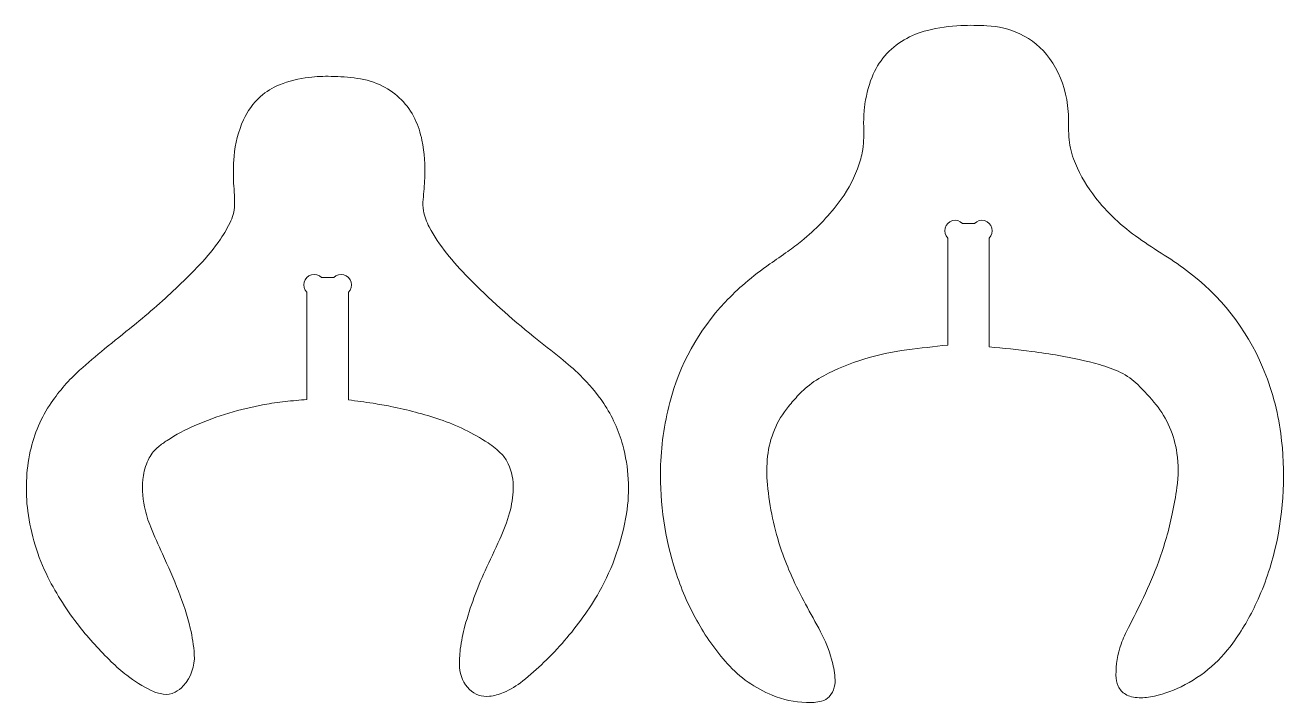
# Model space of a CAD drawing. Header units: millimetres. Extents: x -108 to 108, y -119 to 67.
# Drawn here: x -94.75 to -59.61, y 40.52 to 59.41 of the extents above; entities that cross this region are included whole.
import ezdxf

# ---------------------------------------------------------------- set-up
doc = ezdxf.new("R2010")
doc.units = ezdxf.units.MM
doc.header["$MEASUREMENT"] = 0
doc.layers.add('Capa 1', color=7, linetype='Continuous')

msp = doc.modelspace()

# ---------------------------------------------------------------- linework, layer by layer
at = {"layer": 'Capa 1', "color": 18, "lineweight": 9}
for points, knots in [([(-67.8794, 50.4413), (-67.8794, 50.4413), (-67.8795, 53.4745), (-67.8795, 53.4745), (-67.8795, 53.4745), (-67.8064, 53.5477), (-67.7778, 53.6543), (-67.8046, 53.7542), (-67.8046, 53.7542), (-67.8313, 53.8542), (-67.9094, 53.9322), (-68.0093, 53.959), (-68.0093, 53.959), (-68.1093, 53.9858), (-68.2159, 53.9572), (-68.289, 53.8841), (-68.289, 53.8841), (-68.289, 53.8841), (-68.6283, 53.8841), (-68.6283, 53.8841), (-68.6283, 53.8841), (-68.7015, 53.9572), (-68.8081, 53.9858), (-68.9081, 53.959), (-68.9081, 53.959), (-69.008, 53.9322), (-69.086, 53.8542), (-69.1128, 53.7542), (-69.1128, 53.7542), (-69.1396, 53.6543), (-69.111, 53.5477), (-69.0379, 53.4745), (-69.0379, 53.4745), (-69.0379, 53.4745), (-69.0379, 50.4905), (-69.0379, 50.4905), (-69.0379, 50.4905), (-69.4174, 50.4491), (-69.7966, 50.4041), (-70.1753, 50.3555), (-70.1753, 50.3555), (-70.5808, 50.3035), (-70.9811, 50.2179), (-71.3723, 50.0994), (-71.3723, 50.0994), (-71.761, 49.9817), (-72.1371, 49.8262), (-72.4954, 49.635), (-72.4954, 49.635), (-72.6819, 49.5355), (-72.8563, 49.415), (-73.0154, 49.2758), (-73.0154, 49.2758), (-73.078, 49.2211), (-73.1377, 49.1631), (-73.1943, 49.1021), (-73.1943, 49.1021), (-73.2907, 48.9981), (-73.3839, 48.8912), (-73.4737, 48.7815), (-73.4737, 48.7815), (-73.6365, 48.5828), (-73.7696, 48.3617), (-73.8691, 48.1249), (-73.8691, 48.1249), (-73.9672, 47.8913), (-74.0306, 47.6447), (-74.0572, 47.3927), (-74.0572, 47.3927), (-74.0851, 47.1283), (-74.087, 46.8619), (-74.0629, 46.5972), (-74.0629, 46.5972), (-74.0058, 45.9699), (-73.8736, 45.3519), (-73.6692, 44.7561), (-73.6692, 44.7561), (-73.5856, 44.5126), (-73.491, 44.273), (-73.3856, 44.0381), (-73.3856, 44.0381), (-73.2682, 43.7763), (-73.1401, 43.5194), (-73.0018, 43.268), (-73.0018, 43.268), (-72.8608, 43.012), (-72.7211, 42.7552), (-72.5828, 42.4977), (-72.5828, 42.4977), (-72.4519, 42.2541), (-72.3485, 41.9968), (-72.2744, 41.7304), (-72.2744, 41.7304), (-72.2282, 41.5643), (-72.1968, 41.3945), (-72.1806, 41.2228), (-72.1806, 41.2228), (-72.1719, 41.1316), (-72.1787, 41.0396), (-72.2005, 40.9506), (-72.2005, 40.9506), (-72.2247, 40.8522), (-72.2731, 40.7614), (-72.3412, 40.6864), (-72.3412, 40.6864), (-72.3977, 40.6242), (-72.4718, 40.5809), (-72.5536, 40.562), (-72.5536, 40.562), (-72.6929, 40.53), (-72.836, 40.5167), (-72.9788, 40.5226), (-72.9788, 40.5226), (-73.3055, 40.5359), (-73.6276, 40.6057), (-73.9306, 40.7286), (-73.9306, 40.7286), (-74.4071, 40.922), (-74.8333, 41.2217), (-75.1765, 41.6047), (-75.1765, 41.6047), (-75.5074, 41.974), (-75.7955, 42.3797), (-76.035, 42.814), (-76.035, 42.814), (-76.2765, 43.2519), (-76.4755, 43.7122), (-76.6289, 44.1882), (-76.6289, 44.1882), (-76.9248, 45.106), (-77.0651, 46.0671), (-77.0439, 47.0311), (-77.0439, 47.0311), (-77.0302, 47.6584), (-76.9436, 48.2821), (-76.7862, 48.8895), (-76.7862, 48.8895), (-76.5144, 49.9378), (-75.9824, 50.901), (-75.2401, 51.6894), (-75.2401, 51.6894), (-75.0649, 51.8755), (-74.8797, 52.0518), (-74.6853, 52.2178), (-74.6853, 52.2178), (-74.4642, 52.4065), (-74.2341, 52.5845), (-73.996, 52.7513), (-73.996, 52.7513), (-73.8288, 52.8684), (-73.6615, 52.9852), (-73.4939, 53.1018), (-73.4939, 53.1018), (-73.3606, 53.1946), (-73.2311, 53.2928), (-73.1057, 53.3961), (-73.1057, 53.3961), (-72.7286, 53.7066), (-72.3875, 54.0583), (-72.0885, 54.4446), (-72.0885, 54.4446), (-71.8641, 54.7346), (-71.6844, 55.0565), (-71.5553, 55.3997), (-71.5553, 55.3997), (-71.4999, 55.5468), (-71.4555, 55.6978), (-71.4224, 55.8515), (-71.4224, 55.8515), (-71.3974, 55.9675), (-71.3838, 56.0856), (-71.3818, 56.2042), (-71.3818, 56.2042), (-71.3793, 56.3546), (-71.3791, 56.5051), (-71.3811, 56.6556), (-71.3811, 56.6556), (-71.3832, 56.8061), (-71.3757, 56.9567), (-71.3587, 57.1064), (-71.3587, 57.1064), (-71.3256, 57.3985), (-71.2546, 57.6851), (-71.1476, 57.959), (-71.1476, 57.959), (-70.9766, 58.3967), (-70.6619, 58.7636), (-70.2554, 58.9993), (-70.2554, 58.9993), (-70.0522, 59.1171), (-69.8335, 59.206), (-69.6057, 59.2633), (-69.6057, 59.2633), (-69.2987, 59.3405), (-68.9844, 59.3858), (-68.6681, 59.3985), (-68.6681, 59.3985), (-68.4271, 59.4082), (-68.1858, 59.4067), (-67.945, 59.3942), (-67.945, 59.3942), (-67.6281, 59.3778), (-67.3172, 59.301), (-67.0291, 59.168), (-67.0291, 59.168), (-66.6968, 59.0146), (-66.41, 58.7771), (-66.1973, 58.4793), (-66.1973, 58.4793), (-65.9545, 58.1393), (-65.7918, 57.7486), (-65.7214, 57.3368), (-65.7214, 57.3368), (-65.6831, 57.1129), (-65.6656, 56.8859), (-65.6691, 56.6587), (-65.6691, 56.6587), (-65.671, 56.5366), (-65.668, 56.4144), (-65.6602, 56.2925), (-65.6602, 56.2925), (-65.6469, 56.0838), (-65.6027, 55.8783), (-65.5292, 55.6825), (-65.5292, 55.6825), (-65.3982, 55.334), (-65.2193, 55.0056), (-64.9975, 54.7065), (-64.9975, 54.7065), (-64.8331, 54.4848), (-64.6516, 54.2763), (-64.4546, 54.083), (-64.4546, 54.083), (-64.251, 53.8832), (-64.0326, 53.6992), (-63.8011, 53.5325), (-63.8011, 53.5325), (-63.5696, 53.3657), (-63.3326, 53.2067), (-63.0905, 53.0558), (-63.0905, 53.0558), (-62.8483, 52.9048), (-62.6124, 52.744), (-62.3833, 52.5739), (-62.3833, 52.5739), (-61.4479, 51.8789), (-60.7144, 50.9465), (-60.2589, 49.8739), (-60.2589, 49.8739), (-60.0077, 49.2822), (-59.8377, 48.659), (-59.7535, 48.0217), (-59.7535, 48.0217), (-59.6142, 46.9667), (-59.6642, 45.8949), (-59.9011, 44.8574), (-59.9011, 44.8574), (-60.0227, 44.3251), (-60.1996, 43.8068), (-60.4289, 43.3113), (-60.4289, 43.3113), (-60.6126, 42.9143), (-60.8341, 42.5358), (-61.0901, 42.1811), (-61.0901, 42.1811), (-61.4886, 41.6292), (-62.0251, 41.1913), (-62.6456, 40.9114), (-62.6456, 40.9114), (-62.915, 40.7899), (-63.2004, 40.7076), (-63.493, 40.6671), (-63.493, 40.6671), (-63.6336, 40.6476), (-63.7766, 40.6544), (-63.9146, 40.6871), (-63.9146, 40.6871), (-63.973, 40.7009), (-64.0289, 40.7233), (-64.0807, 40.7536), (-64.0807, 40.7536), (-64.1708, 40.8061), (-64.2416, 40.8863), (-64.2829, 40.982), (-64.2829, 40.982), (-64.324, 41.0776), (-64.346, 41.1803), (-64.3475, 41.2844), (-64.3475, 41.2844), (-64.3519, 41.5803), (-64.3029, 41.8747), (-64.203, 42.1534), (-64.203, 42.1534), (-64.1463, 42.3114), (-64.0789, 42.4654), (-64.0012, 42.6142), (-64.0012, 42.6142), (-63.8571, 42.8903), (-63.7178, 43.1689), (-63.5834, 43.4499), (-63.5834, 43.4499), (-63.4245, 43.7819), (-63.2817, 44.1214), (-63.1553, 44.4671), (-63.1553, 44.4671), (-62.9978, 44.8978), (-62.8718, 45.3393), (-62.7782, 45.7883), (-62.7782, 45.7883), (-62.7276, 46.0307), (-62.685, 46.2746), (-62.6503, 46.5198), (-62.6503, 46.5198), (-62.6054, 46.8367), (-62.6052, 47.1583), (-62.6496, 47.4754), (-62.6496, 47.4754), (-62.6847, 47.7259), (-62.7532, 47.9706), (-62.8531, 48.203), (-62.8531, 48.203), (-62.9499, 48.4279), (-63.0772, 48.6382), (-63.2316, 48.8282), (-63.2316, 48.8282), (-63.39, 49.0231), (-63.5586, 49.2094), (-63.7369, 49.3863), (-63.7369, 49.3863), (-63.8779, 49.5262), (-64.0412, 49.6414), (-64.2203, 49.7273), (-64.2203, 49.7273), (-64.4086, 49.8177), (-64.6047, 49.8909), (-64.8062, 49.9462), (-64.8062, 49.9462), (-65.1798, 50.0487), (-65.5581, 50.133), (-65.9399, 50.199), (-65.9399, 50.199), (-66.1917, 50.2425), (-66.4445, 50.2801), (-66.6981, 50.3118), (-66.6981, 50.3118), (-67.0912, 50.3609), (-67.485, 50.4041), (-67.8794, 50.4413)], [0, 0, 0, 0, 0.0113636, 0.0113636, 0.0113636, 0.0113636, 0.0227273, 0.0227273, 0.0227273, 0.0227273, 0.0340909, 0.0340909, 0.0340909, 0.0340909, 0.0454545, 0.0454545, 0.0454545, 0.0454545, 0.0568182, 0.0568182, 0.0568182, 0.0568182, 0.0681818, 0.0681818, 0.0681818, 0.0681818, 0.0795455, 0.0795455, 0.0795455, 0.0795455, 0.0909091, 0.0909091, 0.0909091, 0.0909091, 0.1022727, 0.1022727, 0.1022727, 0.1022727, 0.1136364, 0.1136364, 0.1136364, 0.1136364, 0.125, 0.125, 0.125, 0.125, 0.1363636, 0.1363636, 0.1363636, 0.1363636, 0.1477273, 0.1477273, 0.1477273, 0.1477273, 0.1590909, 0.1590909, 0.1590909, 0.1590909, 0.1704545, 0.1704545, 0.1704545, 0.1704545, 0.1818182, 0.1818182, 0.1818182, 0.1818182, 0.1931818, 0.1931818, 0.1931818, 0.1931818, 0.2045455, 0.2045455, 0.2045455, 0.2045455, 0.2159091, 0.2159091, 0.2159091, 0.2159091, 0.2272727, 0.2272727, 0.2272727, 0.2272727, 0.2386364, 0.2386364, 0.2386364, 0.2386364, 0.25, 0.25, 0.25, 0.25, 0.2613636, 0.2613636, 0.2613636, 0.2613636, 0.2727273, 0.2727273, 0.2727273, 0.2727273, 0.2840909, 0.2840909, 0.2840909, 0.2840909, 0.2954545, 0.2954545, 0.2954545, 0.2954545, 0.3068182, 0.3068182, 0.3068182, 0.3068182, 0.3181818, 0.3181818, 0.3181818, 0.3181818, 0.3295455, 0.3295455, 0.3295455, 0.3295455, 0.3409091, 0.3409091, 0.3409091, 0.3409091, 0.3522727, 0.3522727, 0.3522727, 0.3522727, 0.3636364, 0.3636364, 0.3636364, 0.3636364, 0.375, 0.375, 0.375, 0.375, 0.3863636, 0.3863636, 0.3863636, 0.3863636, 0.3977273, 0.3977273, 0.3977273, 0.3977273, 0.4090909, 0.4090909, 0.4090909, 0.4090909, 0.4204545, 0.4204545, 0.4204545, 0.4204545, 0.4318182, 0.4318182, 0.4318182, 0.4318182, 0.4431818, 0.4431818, 0.4431818, 0.4431818, 0.4545455, 0.4545455, 0.4545455, 0.4545455, 0.4659091, 0.4659091, 0.4659091, 0.4659091, 0.4772727, 0.4772727, 0.4772727, 0.4772727, 0.4886364, 0.4886364, 0.4886364, 0.4886364, 0.5, 0.5, 0.5, 0.5, 0.5113636, 0.5113636, 0.5113636, 0.5113636, 0.5227273, 0.5227273, 0.5227273, 0.5227273, 0.5340909, 0.5340909, 0.5340909, 0.5340909, 0.5454545, 0.5454545, 0.5454545, 0.5454545, 0.5568182, 0.5568182, 0.5568182, 0.5568182, 0.5681818, 0.5681818, 0.5681818, 0.5681818, 0.5795455, 0.5795455, 0.5795455, 0.5795455, 0.5909091, 0.5909091, 0.5909091, 0.5909091, 0.6022727, 0.6022727, 0.6022727, 0.6022727, 0.6136364, 0.6136364, 0.6136364, 0.6136364, 0.625, 0.625, 0.625, 0.625, 0.6363636, 0.6363636, 0.6363636, 0.6363636, 0.6477273, 0.6477273, 0.6477273, 0.6477273, 0.6590909, 0.6590909, 0.6590909, 0.6590909, 0.6704545, 0.6704545, 0.6704545, 0.6704545, 0.6818182, 0.6818182, 0.6818182, 0.6818182, 0.6931818, 0.6931818, 0.6931818, 0.6931818, 0.7045455, 0.7045455, 0.7045455, 0.7045455, 0.7159091, 0.7159091, 0.7159091, 0.7159091, 0.7272727, 0.7272727, 0.7272727, 0.7272727, 0.7386364, 0.7386364, 0.7386364, 0.7386364, 0.75, 0.75, 0.75, 0.75, 0.7613636, 0.7613636, 0.7613636, 0.7613636, 0.7727273, 0.7727273, 0.7727273, 0.7727273, 0.7840909, 0.7840909, 0.7840909, 0.7840909, 0.7954545, 0.7954545, 0.7954545, 0.7954545, 0.8068182, 0.8068182, 0.8068182, 0.8068182, 0.8181818, 0.8181818, 0.8181818, 0.8181818, 0.8295455, 0.8295455, 0.8295455, 0.8295455, 0.8409091, 0.8409091, 0.8409091, 0.8409091, 0.8522727, 0.8522727, 0.8522727, 0.8522727, 0.8636364, 0.8636364, 0.8636364, 0.8636364, 0.875, 0.875, 0.875, 0.875, 0.8863636, 0.8863636, 0.8863636, 0.8863636, 0.8977273, 0.8977273, 0.8977273, 0.8977273, 0.9090909, 0.9090909, 0.9090909, 0.9090909, 0.9204545, 0.9204545, 0.9204545, 0.9204545, 0.9318182, 0.9318182, 0.9318182, 0.9318182, 0.9431818, 0.9431818, 0.9431818, 0.9431818, 0.9545455, 0.9545455, 0.9545455, 0.9545455, 0.9659091, 0.9659091, 0.9659091, 0.9659091, 0.9772727, 0.9772727, 0.9772727, 0.9772727, 1, 1, 1, 1]), ([(-85.7439, 51.9616), (-85.7439, 51.9616), (-85.7439, 48.9614), (-85.7439, 48.9614), (-85.7439, 48.9614), (-85.5144, 48.9334), (-85.2853, 48.9018), (-85.0568, 48.8667), (-85.0568, 48.8667), (-84.891, 48.8412), (-84.7257, 48.8122), (-84.5611, 48.7796), (-84.5611, 48.7796), (-84.0977, 48.6879), (-83.6408, 48.5658), (-83.1933, 48.4143), (-83.1933, 48.4143), (-82.7199, 48.2539), (-82.2684, 48.0343), (-81.85, 47.7608), (-81.85, 47.7608), (-81.7119, 47.6704), (-81.5842, 47.5649), (-81.4695, 47.4462), (-81.4695, 47.4462), (-81.3942, 47.3682), (-81.3328, 47.2779), (-81.288, 47.1791), (-81.288, 47.1791), (-81.1889, 46.9603), (-81.1414, 46.7216), (-81.1494, 46.4815), (-81.1494, 46.4815), (-81.1569, 46.2557), (-81.1913, 46.0315), (-81.2517, 45.8138), (-81.2517, 45.8138), (-81.3221, 45.5606), (-81.4133, 45.3136), (-81.5244, 45.0755), (-81.5244, 45.0755), (-81.6614, 44.7821), (-81.7978, 44.4883), (-81.9336, 44.1943), (-81.9336, 44.1943), (-82.1618, 43.6998), (-82.3493, 43.1877), (-82.4942, 42.6627), (-82.4942, 42.6627), (-82.5529, 42.45), (-82.5964, 42.2335), (-82.6244, 42.0147), (-82.6244, 42.0147), (-82.6462, 41.8442), (-82.6527, 41.672), (-82.6438, 41.5003), (-82.6438, 41.5003), (-82.6318, 41.2696), (-82.534, 41.0519), (-82.3695, 40.8898), (-82.3695, 40.8898), (-82.2227, 40.7451), (-82.0185, 40.6745), (-81.8137, 40.6976), (-81.8137, 40.6976), (-81.6787, 40.7129), (-81.5466, 40.7478), (-81.4216, 40.8013), (-81.4216, 40.8013), (-81.2283, 40.8841), (-81.0473, 40.9928), (-80.8836, 41.1246), (-80.8836, 41.1246), (-80.6788, 41.2894), (-80.4815, 41.4632), (-80.2922, 41.6456), (-80.2922, 41.6456), (-79.8928, 42.0305), (-79.5293, 42.4508), (-79.206, 42.9015), (-79.206, 42.9015), (-79.0419, 43.1302), (-78.8904, 43.3676), (-78.7521, 43.6128), (-78.7521, 43.6128), (-78.372, 44.2866), (-78.1149, 45.0225), (-77.9927, 45.7864), (-77.9927, 45.7864), (-77.8905, 46.4254), (-77.9263, 47.0787), (-78.0978, 47.7027), (-78.0978, 47.7027), (-78.2112, 48.1155), (-78.3904, 48.5072), (-78.6287, 48.8629), (-78.6287, 48.8629), (-78.8202, 49.1487), (-79.0413, 49.4134), (-79.2884, 49.6526), (-79.2884, 49.6526), (-79.4587, 49.8174), (-79.637, 49.9737), (-79.8227, 50.1208), (-79.8227, 50.1208), (-80.0747, 50.3206), (-80.3261, 50.5212), (-80.5769, 50.7226), (-80.5769, 50.7226), (-81.2141, 51.2343), (-81.8217, 51.782), (-82.3968, 52.3627), (-82.3968, 52.3627), (-82.6134, 52.5815), (-82.8179, 52.812), (-83.0091, 53.0533), (-83.0091, 53.0533), (-83.1906, 53.2822), (-83.352, 53.5265), (-83.4912, 53.7833), (-83.4912, 53.7833), (-83.5675, 53.9239), (-83.6207, 54.0757), (-83.649, 54.2331), (-83.649, 54.2331), (-83.6679, 54.3379), (-83.6719, 54.4449), (-83.6612, 54.5509), (-83.6612, 54.5509), (-83.6412, 54.7467), (-83.6261, 54.9429), (-83.6159, 55.1394), (-83.6159, 55.1394), (-83.5974, 55.4951), (-83.6236, 55.8517), (-83.694, 56.2009), (-83.694, 56.2009), (-83.7357, 56.4078), (-83.8029, 56.6087), (-83.8942, 56.799), (-83.8942, 56.799), (-84.0842, 57.1953), (-84.4011, 57.5164), (-84.7949, 57.7115), (-84.7949, 57.7115), (-85.0152, 57.8206), (-85.2518, 57.893), (-85.4955, 57.9258), (-85.4955, 57.9258), (-85.738, 57.9585), (-85.9821, 57.9774), (-86.2267, 57.9825), (-86.2267, 57.9825), (-86.4328, 57.9868), (-86.6389, 57.9772), (-86.8437, 57.9539), (-86.8437, 57.9539), (-87.1258, 57.9218), (-87.4024, 57.8527), (-87.6665, 57.7484), (-87.6665, 57.7484), (-87.862, 57.6711), (-88.0421, 57.5595), (-88.1983, 57.4188), (-88.1983, 57.4188), (-88.3996, 57.2374), (-88.5602, 57.0156), (-88.6698, 56.7677), (-88.6698, 56.7677), (-88.8107, 56.4486), (-88.8988, 56.1087), (-88.9306, 55.7613), (-88.9306, 55.7613), (-88.9564, 55.4786), (-88.9581, 55.1943), (-88.9357, 54.9113), (-88.9357, 54.9113), (-88.9237, 54.7592), (-88.917, 54.6066), (-88.9156, 54.454), (-88.9156, 54.454), (-88.9141, 54.2807), (-88.9508, 54.1092), (-89.0229, 53.9517), (-89.0229, 53.9517), (-89.1035, 53.7757), (-89.1992, 53.6068), (-89.3088, 53.4472), (-89.3088, 53.4472), (-89.4848, 53.1907), (-89.6811, 52.9487), (-89.8957, 52.7234), (-89.8957, 52.7234), (-90.274, 52.3262), (-90.6702, 51.9462), (-91.0828, 51.5847), (-91.0828, 51.5847), (-91.3009, 51.3937), (-91.5228, 51.2071), (-91.7484, 51.025), (-91.7484, 51.025), (-92.0127, 50.8116), (-92.277, 50.5983), (-92.5412, 50.3849), (-92.5412, 50.3849), (-92.7785, 50.1934), (-93.0102, 49.995), (-93.2361, 49.7901), (-93.2361, 49.7901), (-93.5341, 49.5197), (-93.7996, 49.2155), (-94.0271, 48.8835), (-94.0271, 48.8835), (-94.3078, 48.4741), (-94.506, 48.0141), (-94.611, 47.529), (-94.611, 47.529), (-94.7297, 46.98), (-94.7535, 46.4149), (-94.6815, 45.8579), (-94.6815, 45.8579), (-94.5986, 45.2174), (-94.4086, 44.5955), (-94.1193, 44.0181), (-94.1193, 44.0181), (-93.8757, 43.5318), (-93.5827, 43.0721), (-93.2447, 42.646), (-93.2447, 42.646), (-92.9692, 42.2987), (-92.6714, 41.9698), (-92.3532, 41.6612), (-92.3532, 41.6612), (-92.2156, 41.5278), (-92.0714, 41.4016), (-91.921, 41.283), (-91.921, 41.283), (-91.7104, 41.1169), (-91.4823, 40.9742), (-91.2407, 40.8576), (-91.2407, 40.8576), (-91.1345, 40.8062), (-91.0209, 40.7719), (-90.9041, 40.7557), (-90.9041, 40.7557), (-90.7922, 40.7402), (-90.6783, 40.7596), (-90.5779, 40.8113), (-90.5779, 40.8113), (-90.491, 40.8561), (-90.4128, 40.916), (-90.3471, 40.9883), (-90.3471, 40.9883), (-90.1305, 41.2265), (-90.0199, 41.5421), (-90.0407, 41.8633), (-90.0407, 41.8633), (-90.0566, 42.1096), (-90.094, 42.3541), (-90.1523, 42.594), (-90.1523, 42.594), (-90.2377, 42.945), (-90.3471, 43.2897), (-90.4798, 43.6257), (-90.4798, 43.6257), (-90.6191, 43.9784), (-90.769, 44.3267), (-90.9295, 44.6702), (-90.9295, 44.6702), (-91.0443, 44.9158), (-91.1531, 45.1642), (-91.2558, 45.4151), (-91.2558, 45.4151), (-91.3301, 45.5967), (-91.3881, 45.7845), (-91.4291, 45.9764), (-91.4291, 45.9764), (-91.4906, 46.2638), (-91.5004, 46.56), (-91.4583, 46.8509), (-91.4583, 46.8509), (-91.4333, 47.0235), (-91.378, 47.1905), (-91.2951, 47.344), (-91.2951, 47.344), (-91.2309, 47.463), (-91.1438, 47.5684), (-91.0391, 47.6539), (-91.0391, 47.6539), (-90.9621, 47.7169), (-90.8818, 47.7758), (-90.7987, 47.8304), (-90.7987, 47.8304), (-90.5532, 47.9917), (-90.2941, 48.1312), (-90.0243, 48.2472), (-90.0243, 48.2472), (-89.4056, 48.5133), (-88.7586, 48.7086), (-88.096, 48.8292), (-88.096, 48.8292), (-87.8999, 48.8649), (-87.7026, 48.8936), (-87.5045, 48.9154), (-87.5045, 48.9154), (-87.3041, 48.9374), (-87.1033, 48.956), (-86.9023, 48.9713), (-86.9023, 48.9713), (-86.9023, 48.9713), (-86.9023, 51.9616), (-86.9023, 51.9616), (-86.9023, 51.9616), (-86.9755, 52.0348), (-87.004, 52.1414), (-86.9772, 52.2413), (-86.9772, 52.2413), (-86.9505, 52.3413), (-86.8724, 52.4193), (-86.7725, 52.4461), (-86.7725, 52.4461), (-86.6725, 52.4729), (-86.5659, 52.4443), (-86.4928, 52.3711), (-86.4928, 52.3711), (-86.4928, 52.3711), (-86.1535, 52.3711), (-86.1535, 52.3711), (-86.1535, 52.3711), (-86.0803, 52.4443), (-85.9737, 52.4729), (-85.8738, 52.4461), (-85.8738, 52.4461), (-85.7738, 52.4193), (-85.6958, 52.3413), (-85.669, 52.2413), (-85.669, 52.2413), (-85.6422, 52.1414), (-85.6708, 52.0348), (-85.7439, 51.9616), (-85.7439, 51.9616), (-85.7439, 51.9616), (-85.7439, 48.9614), (-85.7439, 48.9614)], [0, 0, 0, 0, 0.0114943, 0.0114943, 0.0114943, 0.0114943, 0.0229885, 0.0229885, 0.0229885, 0.0229885, 0.0344828, 0.0344828, 0.0344828, 0.0344828, 0.045977, 0.045977, 0.045977, 0.045977, 0.0574713, 0.0574713, 0.0574713, 0.0574713, 0.0689655, 0.0689655, 0.0689655, 0.0689655, 0.0804598, 0.0804598, 0.0804598, 0.0804598, 0.091954, 0.091954, 0.091954, 0.091954, 0.1034483, 0.1034483, 0.1034483, 0.1034483, 0.1149425, 0.1149425, 0.1149425, 0.1149425, 0.1264368, 0.1264368, 0.1264368, 0.1264368, 0.137931, 0.137931, 0.137931, 0.137931, 0.1494253, 0.1494253, 0.1494253, 0.1494253, 0.1609195, 0.1609195, 0.1609195, 0.1609195, 0.1724138, 0.1724138, 0.1724138, 0.1724138, 0.183908, 0.183908, 0.183908, 0.183908, 0.1954023, 0.1954023, 0.1954023, 0.1954023, 0.2068966, 0.2068966, 0.2068966, 0.2068966, 0.2183908, 0.2183908, 0.2183908, 0.2183908, 0.2298851, 0.2298851, 0.2298851, 0.2298851, 0.2413793, 0.2413793, 0.2413793, 0.2413793, 0.2528736, 0.2528736, 0.2528736, 0.2528736, 0.2643678, 0.2643678, 0.2643678, 0.2643678, 0.2758621, 0.2758621, 0.2758621, 0.2758621, 0.2873563, 0.2873563, 0.2873563, 0.2873563, 0.2988506, 0.2988506, 0.2988506, 0.2988506, 0.3103448, 0.3103448, 0.3103448, 0.3103448, 0.3218391, 0.3218391, 0.3218391, 0.3218391, 0.3333333, 0.3333333, 0.3333333, 0.3333333, 0.3448276, 0.3448276, 0.3448276, 0.3448276, 0.3563218, 0.3563218, 0.3563218, 0.3563218, 0.3678161, 0.3678161, 0.3678161, 0.3678161, 0.3793103, 0.3793103, 0.3793103, 0.3793103, 0.3908046, 0.3908046, 0.3908046, 0.3908046, 0.4022989, 0.4022989, 0.4022989, 0.4022989, 0.4137931, 0.4137931, 0.4137931, 0.4137931, 0.4252874, 0.4252874, 0.4252874, 0.4252874, 0.4367816, 0.4367816, 0.4367816, 0.4367816, 0.4482759, 0.4482759, 0.4482759, 0.4482759, 0.4597701, 0.4597701, 0.4597701, 0.4597701, 0.4712644, 0.4712644, 0.4712644, 0.4712644, 0.4827586, 0.4827586, 0.4827586, 0.4827586, 0.4942529, 0.4942529, 0.4942529, 0.4942529, 0.5057471, 0.5057471, 0.5057471, 0.5057471, 0.5172414, 0.5172414, 0.5172414, 0.5172414, 0.5287356, 0.5287356, 0.5287356, 0.5287356, 0.5402299, 0.5402299, 0.5402299, 0.5402299, 0.5517241, 0.5517241, 0.5517241, 0.5517241, 0.5632184, 0.5632184, 0.5632184, 0.5632184, 0.5747126, 0.5747126, 0.5747126, 0.5747126, 0.5862069, 0.5862069, 0.5862069, 0.5862069, 0.5977011, 0.5977011, 0.5977011, 0.5977011, 0.6091954, 0.6091954, 0.6091954, 0.6091954, 0.6206897, 0.6206897, 0.6206897, 0.6206897, 0.6321839, 0.6321839, 0.6321839, 0.6321839, 0.6436782, 0.6436782, 0.6436782, 0.6436782, 0.6551724, 0.6551724, 0.6551724, 0.6551724, 0.6666667, 0.6666667, 0.6666667, 0.6666667, 0.6781609, 0.6781609, 0.6781609, 0.6781609, 0.6896552, 0.6896552, 0.6896552, 0.6896552, 0.7011494, 0.7011494, 0.7011494, 0.7011494, 0.7126437, 0.7126437, 0.7126437, 0.7126437, 0.7241379, 0.7241379, 0.7241379, 0.7241379, 0.7356322, 0.7356322, 0.7356322, 0.7356322, 0.7471264, 0.7471264, 0.7471264, 0.7471264, 0.7586207, 0.7586207, 0.7586207, 0.7586207, 0.7701149, 0.7701149, 0.7701149, 0.7701149, 0.7816092, 0.7816092, 0.7816092, 0.7816092, 0.7931034, 0.7931034, 0.7931034, 0.7931034, 0.8045977, 0.8045977, 0.8045977, 0.8045977, 0.816092, 0.816092, 0.816092, 0.816092, 0.8275862, 0.8275862, 0.8275862, 0.8275862, 0.8390805, 0.8390805, 0.8390805, 0.8390805, 0.8505747, 0.8505747, 0.8505747, 0.8505747, 0.862069, 0.862069, 0.862069, 0.862069, 0.8735632, 0.8735632, 0.8735632, 0.8735632, 0.8850575, 0.8850575, 0.8850575, 0.8850575, 0.8965517, 0.8965517, 0.8965517, 0.8965517, 0.908046, 0.908046, 0.908046, 0.908046, 0.9195402, 0.9195402, 0.9195402, 0.9195402, 0.9310345, 0.9310345, 0.9310345, 0.9310345, 0.9425287, 0.9425287, 0.9425287, 0.9425287, 0.954023, 0.954023, 0.954023, 0.954023, 0.9655172, 0.9655172, 0.9655172, 0.9655172, 0.9770115, 0.9770115, 0.9770115, 0.9770115, 1, 1, 1, 1])]:
    msp.add_open_spline(points, degree=3, knots=knots, dxfattribs=at)
for points in [[(-86.1535, 52.3711), (-86.1535, 52.3711), (-86.4928, 52.3711), (-86.4928, 52.3711)], [(-86.9023, 51.9616), (-86.9023, 51.9616), (-86.9023, 48.9713), (-86.9023, 48.9713)]]:
    msp.add_open_spline(points, degree=3, dxfattribs=at)

doc.saveas('drawing.dxf')
